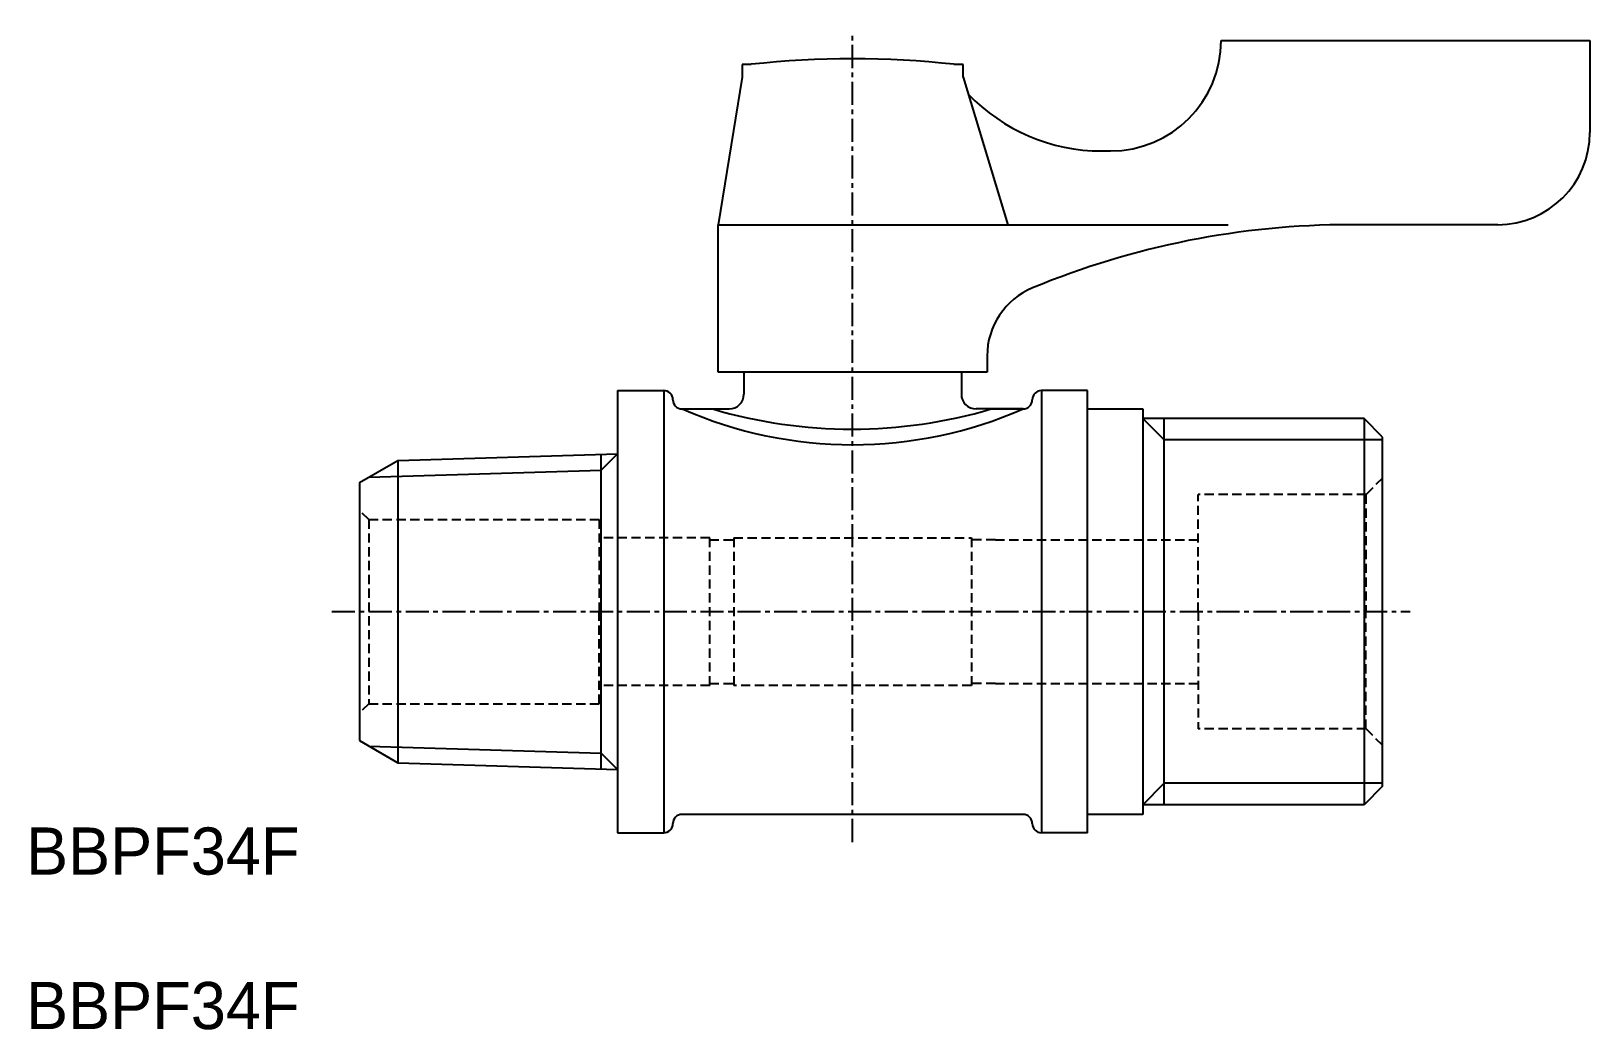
# Model space of a CAD drawing. Extents: x 247.4 to 331.9, y 274.3 to 328.5.
import ezdxf

# ---------------------------------------------------------------- set-up
doc = ezdxf.new("R2010")
doc.units = 0
doc.linetypes.add('CENTER', pattern=[2, 1.25, -0.25, 0.25, -0.25])
doc.linetypes.add('DASHED', pattern=[0.75, 0.5, -0.25])
doc.layers.get('0').update_dxf_attribs({"linetype": 'CONTINUOUS'})
doc.layers.add('CENTER', color=1, linetype='CENTER')

msp = doc.modelspace()

# ---------------------------------------------------------------- linework, layer by layer
at = {"color": 7, "linetype": 'CONTINUOUS'}
for p, q in [((311.949, 327.988), (331.949, 327.988)), ((311.949, 327.988), (311.949, 327.988)), ((331.949, 327.988), (331.949, 322.988)), ((285.949, 326.688), (285.949, 325.988)), ((286.449, 326.688), (285.949, 326.688)), ((297.949, 326.688), (297.449, 326.688)), ((297.949, 325.988), (297.949, 326.688)), ((285.949, 325.988), (284.649, 317.988)), ((297.949, 325.988), (300.372, 317.988)), ((305.449, 321.988), (305.949, 321.988)), ((284.616, 317.988), (312.329, 317.988)), ((284.649, 309.988), (284.649, 317.988)), ((326.949, 317.988), (318.949, 317.988)), ((299.249, 310.863), (299.249, 309.988)), ((299.249, 309.988), (284.649, 309.988)), ((286.049, 309.988), (286.049, 308.788)), ((297.849, 309.988), (297.849, 308.788)), ((279.199, 308.988), (279.199, 284.988)), ((279.199, 308.988), (281.699, 308.988)), ((281.699, 308.988), (281.699, 284.988)), ((304.699, 308.988), (302.199, 308.988)), ((302.199, 308.988), (302.199, 284.988)), ((304.699, 284.988), (304.699, 308.988)), ((282.199, 308.488), (282.199, 308.488)), ((282.699, 307.988), (285.249, 307.988)), ((282.699, 307.988), (284.363, 307.988)), ((301.199, 307.988), (298.649, 307.988)), ((299.465, 307.988), (301.199, 307.988)), ((301.699, 308.488), (301.699, 308.488)), ((304.699, 307.988), (307.699, 307.988)), ((307.699, 307.988), (307.699, 285.988)), ((319.699, 307.466), (307.699, 307.466)), ((308.861, 286.511), (308.861, 307.466)), ((320.699, 306.466), (319.699, 307.466)), ((319.699, 307.466), (319.699, 286.511)), ((320.699, 287.511), (320.699, 306.466)), ((267.273, 305.186), (279.199, 305.559)), ((278.315, 288.446), (278.315, 305.531)), ((265.199, 303.988), (267.273, 305.186)), ((267.273, 305.186), (267.273, 288.791)), ((265.199, 303.988), (265.199, 289.988)), ((265.199, 289.988), (267.273, 288.791)), ((267.273, 288.791), (279.199, 288.418)), ((320.699, 287.511), (319.699, 286.511)), ((301.199, 285.988), (282.699, 285.988)), ((307.699, 285.988), (304.699, 285.988)), ((319.699, 286.511), (307.699, 286.511)), ((282.199, 285.488), (282.199, 285.488)), ((301.699, 285.488), (301.699, 285.488)), ((279.199, 284.988), (281.699, 284.988)), ((304.699, 284.988), (302.199, 284.988))]:
    msp.add_line(p, q, dxfattribs=at)
at = {"color": 3, "linetype": 'CONTINUOUS'}
for p, q in [((307.699, 307.466), (308.861, 306.304)), ((320.699, 306.304), (308.861, 306.304)), ((279.199, 305.559), (278.315, 304.674)), ((265.705, 304.28), (278.315, 304.674)), ((265.705, 289.696), (278.315, 289.302)), ((279.199, 288.418), (278.315, 289.302)), ((307.699, 286.511), (308.861, 287.673)), ((320.699, 287.673), (308.861, 287.673))]:
    msp.add_line(p, q, dxfattribs=at)
at = {"color": 3, "linetype": 'DASHED'}
for p, q in [((320.699, 304.238), (319.799, 303.338)), ((319.799, 303.338), (310.699, 303.338)), ((310.699, 296.988), (310.699, 303.338)), ((319.799, 303.338), (319.799, 296.988)), ((265.699, 301.988), (265.199, 302.488)), ((265.699, 301.988), (278.199, 301.988)), ((265.699, 301.988), (265.699, 291.988)), ((278.199, 301.988), (278.199, 296.988)), ((284.199, 300.988), (278.199, 300.988)), ((284.199, 292.988), (284.199, 300.988)), ((284.199, 300.888), (285.499, 300.888)), ((285.499, 300.988), (285.499, 292.988)), ((285.499, 300.988), (298.399, 300.988)), ((298.399, 300.988), (298.399, 292.988)), ((299.699, 300.888), (298.399, 300.888)), ((299.699, 300.888), (310.699, 300.888)), ((278.199, 291.988), (278.199, 296.988)), ((310.699, 296.988), (310.699, 290.638)), ((319.799, 290.638), (319.799, 296.988)), ((284.199, 292.988), (278.199, 292.988)), ((284.199, 293.088), (285.499, 293.088)), ((298.399, 292.988), (285.499, 292.988)), ((299.699, 293.088), (298.399, 293.088)), ((299.699, 293.088), (310.699, 293.088)), ((265.699, 291.988), (265.199, 291.488)), ((265.699, 291.988), (278.199, 291.988)), ((319.799, 290.638), (310.699, 290.638)), ((320.699, 289.738), (319.799, 290.638))]:
    msp.add_line(p, q, dxfattribs=at)
at = {"color": 7, "linetype": 'CONTINUOUS'}
for centre, radius, start, end in [((305.949, 327.988), 6, 270, 0), ((291.949, 276.422), 50.567, 83.75574, 96.24426), ((305.449, 331.988), 10, 223.76009, 270), ((326.949, 322.988), 5, 270, 0), ((318.949, 272.988), 45, 90, 112.5151), ((303.249, 310.863), 4, 112.5151, 180), ((281.699, 308.488), 0.5, 0, 90), ((285.249, 308.788), 0.8, 270, 0), ((298.649, 308.788), 0.8, 180, 270), ((302.199, 308.488), 0.5, 90, 180), ((282.699, 308.488), 0.5, 180, 270), ((291.949, 329.082), 23.032, 246.32105, 293.67895), ((291.914, 333.487), 26.594, 253.50407, 286.49593), ((301.199, 308.488), 0.5, 270, 0), ((282.699, 285.488), 0.5, 90, 180), ((301.199, 285.488), 0.5, 0, 90), ((281.699, 285.488), 0.5, 270, 0), ((302.199, 285.488), 0.5, 180, 270)]:
    msp.add_arc(centre, radius, start, end, dxfattribs=at)
at = {"layer": 'CENTER', "color": 1, "linetype": 'CENTER'}
for p, q in [((291.949, 284.488), (291.949, 328.488)), ((263.699, 296.988), (322.199, 296.988))]:
    msp.add_line(p, q, dxfattribs=at)

# ---------------------------------------------------------------- texts
at = {"color": 7, "linetype": 'CONTINUOUS'}
for p in [(247.099, 282.718), (247.099, 274.333)]:
    msp.add_text('BBPF34F', height=2.5597, dxfattribs=at).set_placement(p)

doc.saveas('drawing.dxf')
